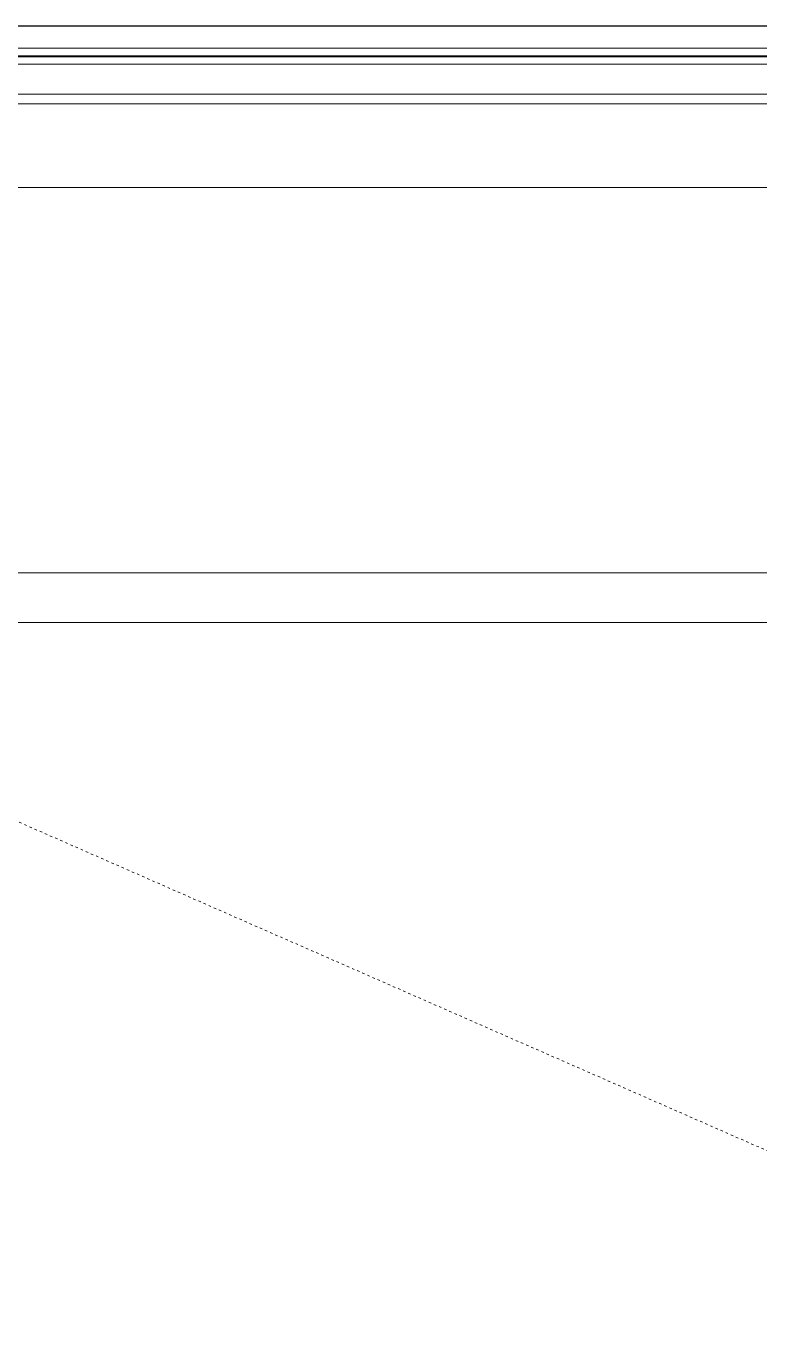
# Model space of a CAD drawing. Extents: x -2749 to 23780, y -1311 to 8245.
# Drawn here: x 9795.9 to 9825.4, y 2772.8 to 2825 of the extents above; entities that cross this region are included whole.
import ezdxf

# ---------------------------------------------------------------- set-up
doc = ezdxf.new("R2010")
doc.units = 0
doc.header["$MEASUREMENT"] = 0
doc.linetypes.add('DOT2', pattern=[0.125, 0, -0.125])
doc.layers.get('0').update_dxf_attribs({"color": 9, "lineweight": 9})
for name, color, linetype, lineweight in [('06D', 9, 'Continuous', 9), ('20', 9, 'DOT2', 9), ('35', 9, 'Continuous', 9), ('40B', 9, 'Continuous', 9), ('cam s', 8, 'Continuous', 9)]:
    doc.layers.add(name, color=color, linetype=linetype, lineweight=lineweight)

# ---------------------------------------------------------------- blocks, each defined once
blk = doc.blocks.new('fsdfsfsfsfd')
at = {"layer": '06D'}
for p, q in [((52607.25, -74585.327), (52607.25, -74485.445)), ((52613.74, -74585.314), (52613.74, -74488.072))]:
    blk.add_line(p, q, dxfattribs=at)
at = {"layer": '06D', "elevation": 0}
blk.add_lwpolyline([(52591.75, -74474.977), (52589.75, -74474.977), (52589.75, -74595.977), (52591.75, -74595.977)], dxfattribs=at)
at = {"layer": '20', "elevation": 0}
blk.add_lwpolyline([(52607.49, -74590.872), (52562.943, -74489.432)], dxfattribs=at)
at = {"layer": 'cam s', "lineweight": 20}
for p, q in [((52610.612, -74486.423), (52610.612, -74584.204)), ((52611.012, -74486.423), (52611.012, -74584.204)), ((52612.212, -74486.423), (52612.212, -74583.514)), ((52612.512, -74486.423), (52612.512, -74583.514)), ((52612.55, -74486.423), (52612.55, -74583.514)), ((52612.85, -74486.423), (52612.85, -74583.514))]:
    blk.add_line(p, q, dxfattribs=at)
blk = doc.blocks.new('1.KAT PLANI')
at = {"layer": '40B'}
blk.add_lwpolyline([(9617.5, 2365), (10000, 2365), (10000, 2825), (9617.5, 2825)], close=True, dxfattribs=at)
at = {"xscale": -1, "rotation": 270}
blk.add_blockref('fsdfsfsfsfd', (84327.795, -49788.75), dxfattribs=at)

msp = doc.modelspace()

# ---------------------------------------------------------------- linework, layer by layer
at = {"layer": '35'}
msp.add_lwpolyline([(9235.5, 2743), (9235.5, 2447), (9309.5, 2447), (9309.5, 2363), (9925.5, 2363), (9925.5, 2447), (9990.5, 2447), (9990.5, 2743), (9925.5, 2743), (9925.5, 2803), (9309.5, 2803), (9309.5, 2743)], close=True, dxfattribs=at)

# ---------------------------------------------------------------- block references
at = {"layer": '06D'}
msp.add_blockref('1.KAT PLANI', (0, 0), dxfattribs=at)

doc.saveas('drawing.dxf')
